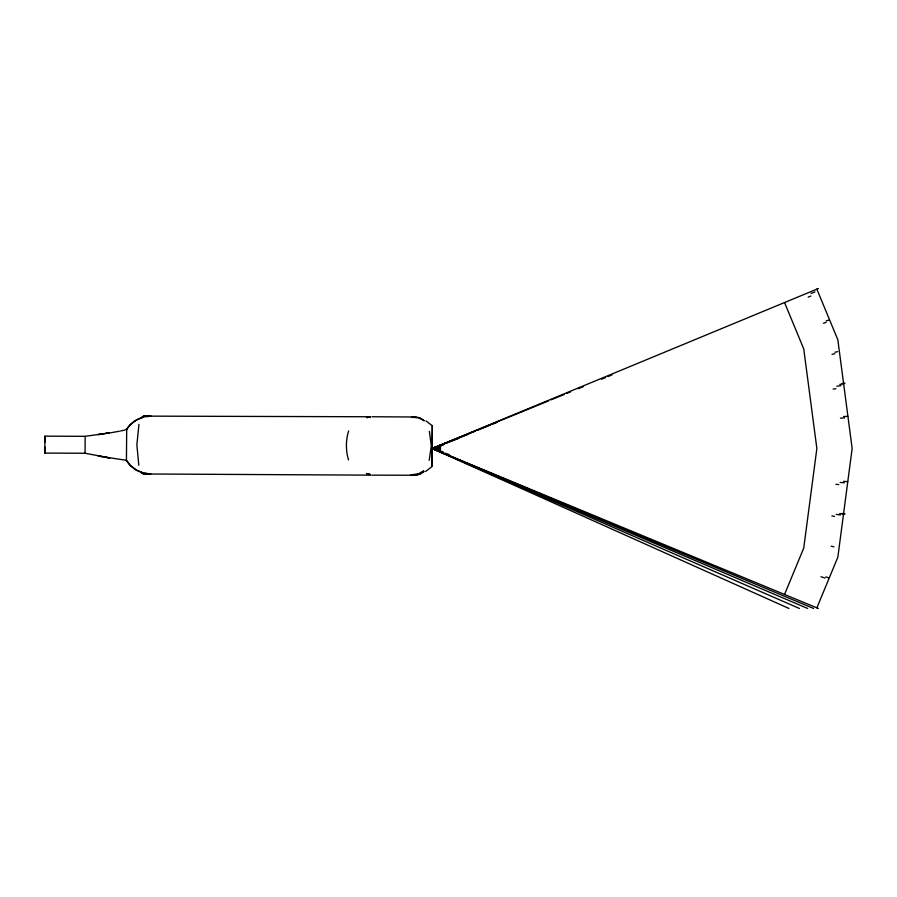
<?xml version="1.0" encoding="UTF-8"?>
<svg xmlns="http://www.w3.org/2000/svg" width="897" height="897" viewBox="0 0 897 897"><rect width="100%" height="100%" fill="white"/><g stroke="black" fill="none" stroke-linecap="round" stroke-linejoin="round"><path stroke-width="1.35" d="M143.385 417.004L142.051 417.004L143.823 416.085L150.864 416.107C141.289 416.23 131.837 420.951 126.69 429.136L126.432 460.778L130.143 465.61L136.131 470.185L143.116 473.044L141.771 473.033L143.576 473.964L368.162 475.13M44.895 447.098L44.85 453.086L85.08 453.254L109.636 457.862L98.199 455.956L102 456.685M44.884 442.154L44.928 436.155L85.148 436.323L109.669 432.87L98.334 434.608L102.045 433.991M138.957 424.371L136.871 444.733L138.788 465.263M429.237 460.262L431.311 445.787L429.36 431.345M124.638 430.067L126.69 429.136M411.51 416.982L418.753 417.946L424.404 420.816L420.278 417.968L416.387 417.015L372.188 416.746M411.151 475.242L414.515 474.805M784.539 594.464L803.746 548.067L816.864 448.5L803.746 348.933L784.539 302.536M816.864 607.852L837.843 557.205L852.15 448.5L837.843 339.795L816.864 289.148M126.567 429.573L130.312 424.718L136.333 420.088L143.341 417.172L141.995 417.172L143.812 416.13L368.555 416.746M425.615 471.463L431.625 466.889M818.333 288.542L432.152 448.5L788.934 608.458M548.549 400.881L432.152 448.5L799.429 608.458M551.139 399.827L564.067 394.534M566.657 393.48L570.537 391.888M578.296 388.715L583.465 386.596M601.573 379.196L605.453 377.603M608.043 376.549L611.922 374.957M811.09 293.487L814.969 291.895M474.939 431.278L432.152 448.5L807.659 608.458M477.54 430.235L490.502 425.01M493.092 423.967L496.983 422.397M808.197 297.131L810.787 296.077M468.649 434.148L432.152 448.5L813.579 608.458M458.345 438.521L432.152 448.5L818.333 608.458M442.804 445.058L432.152 448.5L442.714 452.267M826.126 320.969L828.794 320.106M823.412 323.268L826.081 322.415M834.916 352.274L837.641 351.624M832.035 354.36L834.759 353.71M434.877 447.872L432.152 448.5L442.748 452.155M120.478 431.009L123.663 430.302M436.256 447.592L432.152 448.5L442.748 452.066L432.152 448.5L442.793 445.091L432.152 448.5L442.77 451.998M440.382 446.773L432.152 448.5L440.27 450.698M119.335 431.233L110.914 432.758M105.924 433.408L109.748 432.769M842.249 383.546L845.008 383.109M839.85 384.387L843.987 383.737M836.811 386.237L840.949 385.598M833.145 389.096L835.903 388.681M436.312 447.917L432.152 448.5L436.222 449.554M147.097 416.668L150.842 416.152L143.812 416.13M440.494 447.424L432.152 448.5L434.866 449.184L432.152 448.5L440.192 446.044L432.152 448.5L434.866 449.162M843.617 416.567L847.8 416.242M840.444 418.17L844.626 417.867M436.346 448.242L432.152 448.5L440.416 450.059M440.55 448.085L432.152 448.5L436.29 449.229M418.103 474.334L424.023 471.508L419.908 474.334L416.04 475.242L371.784 475.152M411.532 417.397L416.264 417.408M369.272 417.307L370.483 417.318M143.576 473.964L150.629 473.952L141.827 472.865L143.587 473.919M369.037 475.141L370.248 475.152M436.357 448.578L432.152 448.5L434.877 447.85L432.152 448.5L434.91 448.96L432.152 448.5L434.91 448.074L432.152 448.5L440.517 449.397M440.562 448.747L432.152 448.5L436.334 448.904M843.55 481.33L847.732 481.667M840.164 482.418L844.346 482.765M835.937 484.346L838.717 484.593M144.361 473.201L150.618 473.997M109.647 457.784L126.567 460.329L130.256 465.229L136.221 469.893L143.161 472.876M842.249 513.454L845.008 513.891M839.704 513.51L843.853 514.172M836.251 514.329L840.388 515.001M831.878 515.921L834.636 516.38M105.756 457.335L109.557 457.975M831.194 546.161L833.907 546.822M825.845 576.894L828.503 577.758M820.968 576.726L824.96 578.038M445.349 453.209L449.307 454.622M425.963 420.872L431.939 425.492M85.148 436.323L85.069 452.884M44.928 436.155L44.85 453.086M348.541 459.914A28.412 15.585 89.9 0 1 348.653 430.986M431.995 461.013L431.995 466.418L432.309 425.974L431.995 461.013M411.286 474.793L418.529 473.818L423.687 470.903C420.592 474.524 415.793 475.298 411.275 474.827M369.441 416.735L366.761 417.654L370.652 416.735L369.441 416.735M370.416 474.569L366.537 473.515L370.416 474.569M434.944 448.511L432.152 448.5L434.944 448.522"/></g></svg>
